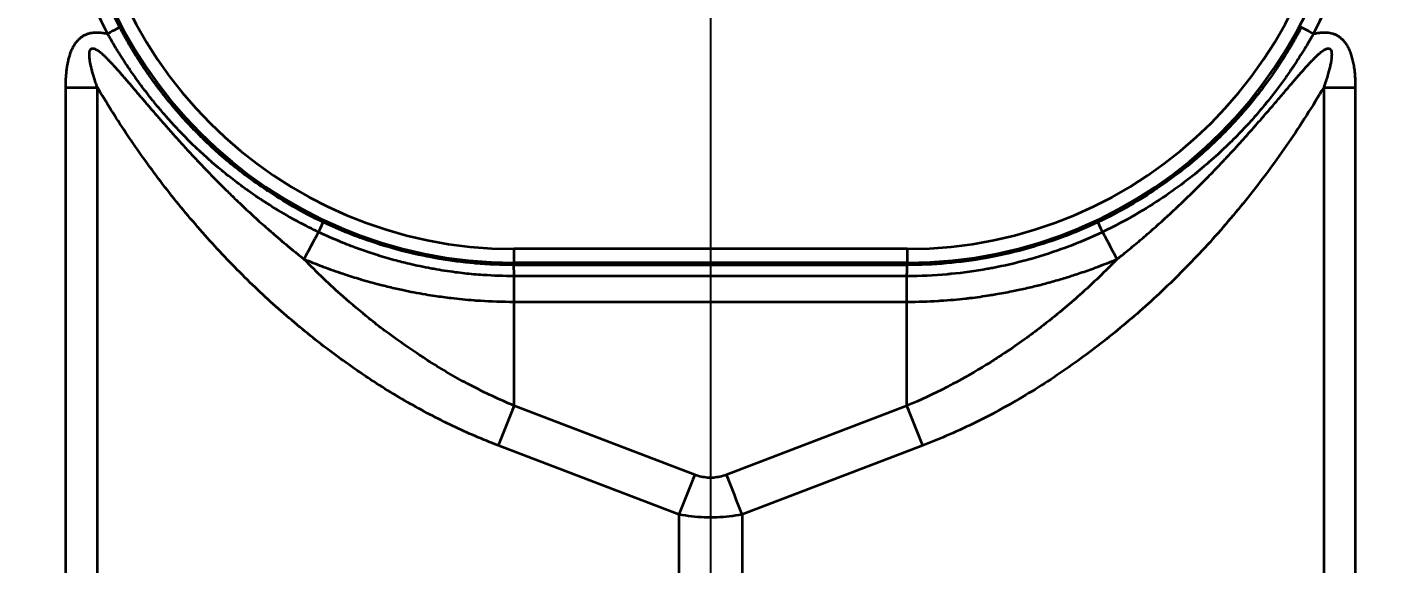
# Model space of a CAD drawing. Header units: millimetres. Extents: x 101 to 3000, y 150 to 4305.
# Drawn here: x 1069.42 to 1118.88, y 2533.28 to 2552.63 of the extents above; entities that cross this region are included whole.
import ezdxf

# ---------------------------------------------------------------- set-up
doc = ezdxf.new("R2010")
doc.units = ezdxf.units.MM
doc.header["$LTSCALE"] = 15
doc.layers.add('Bemaßung (ISO)', color=7, linetype='Continuous', lineweight=25)
doc.layers.add('Sichtbar schmal (ISO)', color=7, linetype='Continuous', lineweight=35)
doc.styles.add('Notiztext (DIN)', font='verdana.ttf')
doc.dimstyles.new('Standard (DIN)', dxfattribs={"dimscale": 15, "dimtxt": 2.5, "dimasz": 2.5, "dimexe": 2, "dimexo": 4, "dimgap": 0.5, "dimtad": 1, "dimdec": 1, "dimrnd": 1e-08, "dimtxsty": 'Notiztext (DIN)', "dimcen": 0.09, "dimclrd": 256, "dimclre": 256, "dimclrt": 256, "dimadec": 0, "dimazin": 2, "dimtfac": 1, "dimtmove": 0, "dimatfit": 3, "dimfxl": 0, "dimtolj": 1, "dimtzin": 0, "dimlwd": -1, "dimlwe": -1, "dimarcsym": 0})

# ---------------------------------------------------------------- blocks, each defined once
blk = doc.blocks.new('*D75')
at = {"layer": 'Bemaßung (ISO)', "transparency": 16777216}
for p, q in [((1094.075, 2762.446), (1094.075, 2012.446)), ((1033.925, 2215.146), (1033.925, 2012.446)), ((996.425, 2042.446), (958.925, 2042.446)), ((1033.925, 2042.446), (1094.075, 2042.446)), ((1131.575, 2042.446), (1169.075, 2042.446))]:
    blk.add_line(p, q, dxfattribs=at)
for points in [[(996.425, 2048.696), (996.425, 2036.196), (1033.925, 2042.446)], [(1131.575, 2048.696), (1131.575, 2036.196), (1094.075, 2042.446)]]:
    blk.add_solid(points, dxfattribs=at)
at = {"layer": 'Defpoints', "color": 0, "transparency": 16777216}
for p in [(1094.075, 2822.446), (1033.925, 2275.146), (1094.075, 2042.446)]:
    blk.add_point(p, dxfattribs=at)
at = {"layer": 'Bemaßung (ISO)', "transparency": 16777216, "insert": (1034.635, 2088.983), "char_height": 37.5, "attachment_point": 1, "style": 'Notiztext (DIN)'}
blk.add_mtext('\\A1;60', dxfattribs=at)

msp = doc.modelspace()

# ---------------------------------------------------------------- linework, layer by layer
at = {"layer": 'Sichtbar schmal (ISO)'}
for p, q in [((1070.802, 2379.822), (1070.802, 2550.467)), ((1071.943, 2379.822), (1071.943, 2550.468)), ((1116.207, 2550.468), (1116.207, 2379.822)), ((1117.348, 2550.467), (1117.348, 2379.822)), ((1101.175, 2544.638), (1086.975, 2544.638)), ((1086.975, 2544.638), (1086.975, 2544.138)), ((1101.175, 2544.638), (1101.175, 2544.138)), ((1086.975, 2544.058), (1086.975, 2544.138)), ((1101.175, 2544.138), (1086.975, 2544.138)), ((1101.175, 2544.058), (1101.175, 2544.138)), ((1101.175, 2544.058), (1086.975, 2544.058)), ((1086.985, 2542.733), (1086.985, 2543.658)), ((1101.165, 2543.658), (1086.985, 2543.658)), ((1101.165, 2542.733), (1101.165, 2543.658)), ((1086.985, 2538.981), (1086.985, 2542.733)), ((1086.985, 2542.733), (1101.165, 2542.733)), ((1101.165, 2538.981), (1101.165, 2542.733)), ((1093.505, 2536.488), (1086.985, 2538.981)), ((1101.165, 2538.981), (1094.646, 2536.488)), ((1092.934, 2535.052), (1086.414, 2537.545)), ((1101.736, 2537.545), (1095.216, 2535.052)), ((1092.934, 2535.052), (1092.934, 2395.247)), ((1095.216, 2535.052), (1095.216, 2395.247))]:
    msp.add_line(p, q, dxfattribs=at)
for centre, radius, start, end in [((1086.975, 2560.146), 16.009, 90, 270), ((1101.175, 2560.146), 16.009, 270, 90), ((1086.975, 2560.146), 15.509, 90, 270), ((1101.175, 2560.146), 15.509, 270, 90)]:
    msp.add_arc(centre, radius, start, end, dxfattribs=at)
for centre, major_axis, ratio, start_param, end_param in [((1086.976, 2560.147), (-16.584, 0), 0.999986, 5.797644, 6.769138), ((1101.175, 2560.147), (16.584, 0), 0.999986, 5.797218, 6.768708), ((1086.976, 2560.145), (-16.084, 0), 0.999985, 5.797671, 6.769165), ((1072.311, 2552.399), (0.442, 0.234), 0.004633, 0.017453, 1.568356), ((1115.839, 2552.399), (-0.442, 0.234), 0.004632, 4.714833, 6.265732), ((1070.802, 2550.52), (-10, 0), 0.005236, 1.570796, 1.685164), ((1117.348, 2550.52), (10, 0), 0.005236, 4.598026, 4.712393), ((1079.878, 2545.152), (0.214, 0.452), 0.008934, 4.929705, 6.265731), ((1108.273, 2545.152), (-0.214, 0.452), 0.008934, 0.017454, 1.35348), ((1080.929, 2547.159), (4.738, 8.806), 0.002481, 4.379441, 4.494906), ((1107.222, 2547.159), (-4.738, 8.806), 0.002481, 1.788279, 1.903743), ((1086.98, 2543.558), (-0.005, 0.5), 0.011386, 4.913691, 6.265597), ((1086.985, 2537.519), (1.785, 4.67), 0.108522, 1.294198, 1.606695), ((1101.165, 2537.519), (-1.785, 4.67), 0.108522, 4.67649, 4.988987), ((1093.505, 2535.026), (1.785, 4.67), 0.108522, 1.294198, 1.606695), ((1094.646, 2535.026), (-1.785, 4.67), 0.108522, 4.67649, 4.988987)]:
    msp.add_ellipse(centre, major_axis=major_axis, ratio=ratio, start_param=start_param, end_param=end_param, dxfattribs=at)
for points, knots in [([(1080.091, 2545.604), (1079.705, 2545.787), (1079.346, 2545.976), (1079.014, 2546.165), (1079.008, 2546.168), (1079.001, 2546.172), (1078.995, 2546.175), (1078.671, 2546.361), (1078.372, 2546.546), (1078.095, 2546.73), (1078.084, 2546.737), (1078.073, 2546.744), (1078.062, 2546.751), (1077.791, 2546.932), (1077.539, 2547.111), (1077.305, 2547.288), (1077.292, 2547.298), (1077.278, 2547.308), (1077.265, 2547.318), (1077.036, 2547.491), (1076.823, 2547.662), (1076.624, 2547.829), (1076.61, 2547.842), (1076.596, 2547.854), (1076.581, 2547.866), (1076.387, 2548.03), (1076.206, 2548.192), (1076.036, 2548.349), (1076.021, 2548.363), (1076.007, 2548.377), (1075.992, 2548.39), (1075.827, 2548.545), (1075.672, 2548.697), (1075.526, 2548.844), (1075.512, 2548.859), (1075.497, 2548.873), (1075.483, 2548.888), (1075.341, 2549.033), (1075.208, 2549.175), (1075.082, 2549.313), (1075.068, 2549.328), (1075.055, 2549.343), (1075.041, 2549.358), (1074.919, 2549.494), (1074.803, 2549.626), (1074.695, 2549.755), (1074.682, 2549.77), (1074.669, 2549.785), (1074.656, 2549.8), (1074.55, 2549.927), (1074.45, 2550.05), (1074.356, 2550.17), (1074.344, 2550.185), (1074.332, 2550.2), (1074.32, 2550.215), (1074.228, 2550.333), (1074.141, 2550.448), (1074.058, 2550.559), (1074.047, 2550.574), (1074.036, 2550.589), (1074.025, 2550.604), (1073.945, 2550.713), (1073.869, 2550.82), (1073.797, 2550.923), (1073.786, 2550.937), (1073.776, 2550.952), (1073.766, 2550.966), (1073.696, 2551.068), (1073.629, 2551.166), (1073.566, 2551.262), (1073.557, 2551.276), (1073.547, 2551.29), (1073.538, 2551.304), (1073.477, 2551.398), (1073.419, 2551.488), (1073.363, 2551.576), (1073.355, 2551.59), (1073.346, 2551.604), (1073.337, 2551.617), (1073.284, 2551.703), (1073.234, 2551.785), (1073.186, 2551.865), (1073.177, 2551.879), (1073.169, 2551.893), (1073.161, 2551.907), (1073.114, 2551.985), (1073.071, 2552.06), (1073.029, 2552.132), (1073.021, 2552.146), (1073.014, 2552.159), (1073.006, 2552.172), (1072.963, 2552.248), (1072.922, 2552.321), (1072.884, 2552.391), (1072.88, 2552.398), (1072.876, 2552.406), (1072.871, 2552.414), (1072.829, 2552.49), (1072.79, 2552.564), (1072.753, 2552.633)], [0, 0, 0, 0, 0.057724, 0.057724, 0.057724, 0.0588235, 0.0588235, 0.0588235, 0.1154509, 0.1154509, 0.1154509, 0.1176471, 0.1176471, 0.1176471, 0.173324, 0.173324, 0.173324, 0.1764706, 0.1764706, 0.1764706, 0.2313256, 0.2313256, 0.2313256, 0.2352941, 0.2352941, 0.2352941, 0.2894402, 0.2894402, 0.2894402, 0.2941176, 0.2941176, 0.2941176, 0.3476555, 0.3476555, 0.3476555, 0.3529412, 0.3529412, 0.3529412, 0.4059597, 0.4059597, 0.4059597, 0.4117647, 0.4117647, 0.4117647, 0.4643409, 0.4643409, 0.4643409, 0.4705882, 0.4705882, 0.4705882, 0.5227848, 0.5227848, 0.5227848, 0.5294118, 0.5294118, 0.5294118, 0.581281, 0.581281, 0.581281, 0.5882353, 0.5882353, 0.5882353, 0.639793, 0.639793, 0.639793, 0.6470588, 0.6470588, 0.6470588, 0.6982364, 0.6982364, 0.6982364, 0.7058824, 0.7058824, 0.7058824, 0.7566493, 0.7566493, 0.7566493, 0.7647059, 0.7647059, 0.7647059, 0.8147114, 0.8147114, 0.8147114, 0.8235294, 0.8235294, 0.8235294, 0.8730948, 0.8730948, 0.8730948, 0.8823529, 0.8823529, 0.8823529, 0.9353013, 0.9353013, 0.9353013, 0.9411765, 0.9411765, 0.9411765, 0.9999999, 0.9999999, 0.9999999, 0.9999999]), ([(1115.397, 2552.633), (1115.359, 2552.561), (1115.318, 2552.484), (1115.273, 2552.403), (1115.228, 2552.322), (1115.18, 2552.236), (1115.128, 2552.145), (1115.076, 2552.053), (1115.02, 2551.957), (1114.959, 2551.857), (1114.899, 2551.756), (1114.834, 2551.651), (1114.765, 2551.542), (1114.696, 2551.432), (1114.622, 2551.318), (1114.543, 2551.2), (1114.464, 2551.081), (1114.379, 2550.958), (1114.289, 2550.831), (1114.198, 2550.703), (1114.102, 2550.57), (1113.998, 2550.433), (1113.894, 2550.296), (1113.783, 2550.154), (1113.664, 2550.007), (1113.544, 2549.859), (1113.417, 2549.707), (1113.279, 2549.55), (1113.141, 2549.392), (1112.993, 2549.229), (1112.834, 2549.061), (1112.674, 2548.893), (1112.502, 2548.719), (1112.316, 2548.54), (1112.13, 2548.361), (1111.93, 2548.177), (1111.712, 2547.989), (1111.496, 2547.801), (1111.262, 2547.608), (1111.009, 2547.412), (1110.755, 2547.217), (1110.482, 2547.017), (1110.184, 2546.816), (1110.18, 2546.813), (1110.176, 2546.81), (1110.172, 2546.807), (1109.877, 2546.609), (1109.559, 2546.408), (1109.211, 2546.208), (1109.206, 2546.205), (1109.201, 2546.202), (1109.196, 2546.199), (1108.848, 2545.998), (1108.468, 2545.798), (1108.059, 2545.604)], [0, 0, 0, 0, 0.061635, 0.061635, 0.061635, 0.1239081, 0.1239081, 0.1239081, 0.1866064, 0.1866064, 0.1866064, 0.2491896, 0.2491896, 0.2491896, 0.3116634, 0.3116634, 0.3116634, 0.3740784, 0.3740784, 0.3740784, 0.4365085, 0.4365085, 0.4365085, 0.4990048, 0.4990048, 0.4990048, 0.5615784, 0.5615784, 0.5615784, 0.6242399, 0.6242399, 0.6242399, 0.6870024, 0.6870024, 0.6870024, 0.7498808, 0.7498808, 0.7498808, 0.8125, 0.8125, 0.8125, 0.875, 0.875, 0.875, 0.8758574, 0.8758574, 0.8758574, 0.9375, 0.9375, 0.9375, 0.9383759, 0.9383759, 0.9383759, 1, 1, 1, 1]), ([(1079.928, 2545.248), (1079.812, 2545.303), (1079.699, 2545.358), (1079.588, 2545.414), (1079.311, 2545.554), (1079.049, 2545.695), (1078.801, 2545.837), (1078.757, 2545.862), (1078.712, 2545.888), (1078.669, 2545.913), (1078.384, 2546.08), (1078.119, 2546.245), (1077.87, 2546.41), (1077.86, 2546.416), (1077.851, 2546.422), (1077.842, 2546.429), (1077.605, 2546.586), (1077.383, 2546.741), (1077.174, 2546.895), (1077.122, 2546.933), (1077.071, 2546.971), (1077.02, 2547.009), (1076.862, 2547.128), (1076.711, 2547.246), (1076.567, 2547.362), (1076.48, 2547.432), (1076.396, 2547.501), (1076.314, 2547.57), (1076.219, 2547.65), (1076.126, 2547.73), (1076.036, 2547.808), (1075.921, 2547.909), (1075.811, 2548.008), (1075.705, 2548.106), (1075.659, 2548.148), (1075.614, 2548.19), (1075.57, 2548.232), (1075.432, 2548.362), (1075.301, 2548.489), (1075.177, 2548.614), (1075.17, 2548.621), (1075.164, 2548.627), (1075.157, 2548.634), (1075.027, 2548.765), (1074.905, 2548.892), (1074.789, 2549.017), (1074.765, 2549.042), (1074.741, 2549.068), (1074.718, 2549.093), (1074.628, 2549.19), (1074.543, 2549.285), (1074.46, 2549.379), (1074.411, 2549.434), (1074.363, 2549.489), (1074.317, 2549.544), (1074.266, 2549.603), (1074.217, 2549.661), (1074.169, 2549.718), (1074.098, 2549.802), (1074.03, 2549.885), (1073.965, 2549.966), (1073.947, 2549.989), (1073.928, 2550.011), (1073.91, 2550.034), (1073.83, 2550.134), (1073.754, 2550.232), (1073.681, 2550.328), (1073.672, 2550.339), (1073.664, 2550.349), (1073.656, 2550.36), (1073.594, 2550.442), (1073.533, 2550.523), (1073.476, 2550.601), (1073.444, 2550.644), (1073.414, 2550.686), (1073.384, 2550.728), (1073.352, 2550.771), (1073.322, 2550.814), (1073.292, 2550.856), (1073.24, 2550.929), (1073.191, 2551), (1073.143, 2551.07), (1073.137, 2551.078), (1073.131, 2551.087), (1073.125, 2551.095), (1073.073, 2551.172), (1073.022, 2551.247), (1072.974, 2551.319), (1072.959, 2551.342), (1072.945, 2551.364), (1072.93, 2551.386), (1072.898, 2551.436), (1072.866, 2551.484), (1072.836, 2551.532), (1072.804, 2551.581), (1072.773, 2551.63), (1072.743, 2551.677), (1072.731, 2551.697), (1072.719, 2551.716), (1072.707, 2551.735), (1072.664, 2551.804), (1072.623, 2551.87), (1072.584, 2551.934), (1072.582, 2551.937), (1072.581, 2551.94), (1072.579, 2551.943), (1072.538, 2552.01), (1072.5, 2552.074), (1072.464, 2552.136), (1072.455, 2552.152), (1072.445, 2552.168), (1072.436, 2552.184), (1072.402, 2552.241), (1072.371, 2552.296), (1072.341, 2552.349), (1072.331, 2552.367), (1072.321, 2552.385), (1072.311, 2552.402)], [0, 0, 0, 0, 0.0168269, 0.0168269, 0.0168269, 0.0588235, 0.0588235, 0.0588235, 0.0663986, 0.0663986, 0.0663986, 0.1157824, 0.1157824, 0.1157824, 0.1176471, 0.1176471, 0.1176471, 0.1647828, 0.1647828, 0.1647828, 0.1764706, 0.1764706, 0.1764706, 0.2132267, 0.2132267, 0.2132267, 0.2352941, 0.2352941, 0.2352941, 0.2610764, 0.2610764, 0.2610764, 0.2941176, 0.2941176, 0.2941176, 0.3083841, 0.3083841, 0.3083841, 0.3529412, 0.3529412, 0.3529412, 0.355345, 0.355345, 0.355345, 0.4021163, 0.4021163, 0.4021163, 0.4117647, 0.4117647, 0.4117647, 0.4485833, 0.4485833, 0.4485833, 0.4705882, 0.4705882, 0.4705882, 0.4944007, 0.4944007, 0.4944007, 0.5294118, 0.5294118, 0.5294118, 0.5393107, 0.5393107, 0.5393107, 0.583266, 0.583266, 0.583266, 0.5882353, 0.5882353, 0.5882353, 0.6263345, 0.6263345, 0.6263345, 0.6470588, 0.6470588, 0.6470588, 0.6686635, 0.6686635, 0.6686635, 0.7058824, 0.7058824, 0.7058824, 0.7104373, 0.7104373, 0.7104373, 0.7518959, 0.7518959, 0.7518959, 0.7647059, 0.7647059, 0.7647059, 0.7934377, 0.7934377, 0.7934377, 0.8235294, 0.8235294, 0.8235294, 0.8357797, 0.8357797, 0.8357797, 0.8801739, 0.8801739, 0.8801739, 0.8823529, 0.8823529, 0.8823529, 0.9287944, 0.9287944, 0.9287944, 0.9411765, 0.9411765, 0.9411765, 0.985138, 0.985138, 0.985138, 0.9999999, 0.9999999, 0.9999999, 0.9999999]), ([(1115.839, 2552.402), (1115.799, 2552.331), (1115.756, 2552.255), (1115.709, 2552.174), (1115.661, 2552.093), (1115.61, 2552.007), (1115.555, 2551.916), (1115.499, 2551.824), (1115.44, 2551.728), (1115.375, 2551.627), (1115.311, 2551.526), (1115.243, 2551.42), (1115.17, 2551.31), (1115.096, 2551.199), (1115.018, 2551.084), (1114.934, 2550.964), (1114.851, 2550.844), (1114.762, 2550.72), (1114.666, 2550.59), (1114.571, 2550.461), (1114.47, 2550.326), (1114.361, 2550.187), (1114.252, 2550.048), (1114.136, 2549.903), (1114.011, 2549.754), (1113.886, 2549.604), (1113.753, 2549.449), (1113.61, 2549.288), (1113.466, 2549.128), (1113.312, 2548.962), (1113.146, 2548.79), (1112.98, 2548.619), (1112.802, 2548.442), (1112.609, 2548.259), (1112.416, 2548.077), (1112.209, 2547.889), (1111.984, 2547.696), (1111.76, 2547.504), (1111.519, 2547.307), (1111.258, 2547.106), (1110.996, 2546.906), (1110.714, 2546.701), (1110.407, 2546.495), (1110.403, 2546.492), (1110.399, 2546.489), (1110.395, 2546.486), (1110.092, 2546.282), (1109.765, 2546.076), (1109.407, 2545.87), (1109.402, 2545.867), (1109.397, 2545.864), (1109.391, 2545.861), (1109.033, 2545.655), (1108.643, 2545.448), (1108.223, 2545.248)], [0, 0, 0, 0, 0.0616354, 0.0616354, 0.0616354, 0.1239089, 0.1239089, 0.1239089, 0.1866073, 0.1866073, 0.1866073, 0.2491904, 0.2491904, 0.2491904, 0.3116642, 0.3116642, 0.3116642, 0.3740791, 0.3740791, 0.3740791, 0.4365093, 0.4365093, 0.4365093, 0.4990055, 0.4990055, 0.4990055, 0.5615791, 0.5615791, 0.5615791, 0.6242406, 0.6242406, 0.6242406, 0.6870031, 0.6870031, 0.6870031, 0.7498814, 0.7498814, 0.7498814, 0.8125, 0.8125, 0.8125, 0.875, 0.875, 0.875, 0.8758581, 0.8758581, 0.8758581, 0.9375, 0.9375, 0.9375, 0.9383766, 0.9383766, 0.9383766, 0.9999998, 0.9999998, 0.9999998, 0.9999998]), ([(1115.839, 2552.402), (1115.888, 2552.414), (1115.984, 2552.434), (1116.121, 2552.452), (1116.251, 2552.456), (1116.373, 2552.448), (1116.484, 2552.427), (1116.586, 2552.395), (1116.678, 2552.353), (1116.766, 2552.3), (1116.854, 2552.23), (1116.941, 2552.139), (1117.023, 2552.027), (1117.097, 2551.898), (1117.162, 2551.75), (1117.218, 2551.584), (1117.264, 2551.399), (1117.301, 2551.197), (1117.328, 2550.976), (1117.344, 2550.734), (1117.348, 2550.559), (1117.348, 2550.467)], [0, 0, 0, 0, 0.0526316, 0.1052632, 0.1578947, 0.2105263, 0.2631579, 0.3157895, 0.3684211, 0.4210526, 0.4736842, 0.5263158, 0.5789474, 0.6315789, 0.6842105, 0.7368421, 0.7894737, 0.8421053, 0.8947368, 0.9473684, 0.9999998, 0.9999998, 0.9999998, 0.9999998]), ([(1071.943, 2550.468), (1071.921, 2550.531), (1071.9, 2550.592), (1071.881, 2550.65), (1071.862, 2550.708), (1071.844, 2550.764), (1071.827, 2550.818), (1071.81, 2550.872), (1071.795, 2550.923), (1071.781, 2550.973), (1071.767, 2551.022), (1071.754, 2551.07), (1071.742, 2551.115), (1071.73, 2551.161), (1071.72, 2551.204), (1071.711, 2551.245), (1071.71, 2551.249), (1071.709, 2551.252), (1071.708, 2551.255), (1071.7, 2551.293), (1071.693, 2551.329), (1071.686, 2551.363), (1071.686, 2551.367), (1071.685, 2551.37), (1071.684, 2551.374), (1071.678, 2551.407), (1071.673, 2551.439), (1071.669, 2551.469), (1071.668, 2551.473), (1071.668, 2551.477), (1071.667, 2551.481), (1071.663, 2551.51), (1071.66, 2551.538), (1071.658, 2551.564), (1071.657, 2551.568), (1071.657, 2551.572), (1071.657, 2551.575), (1071.655, 2551.601), (1071.654, 2551.624), (1071.654, 2551.646), (1071.654, 2551.65), (1071.654, 2551.654), (1071.654, 2551.657), (1071.654, 2551.679), (1071.655, 2551.698), (1071.657, 2551.716), (1071.657, 2551.719), (1071.657, 2551.723), (1071.658, 2551.726), (1071.66, 2551.743), (1071.662, 2551.758), (1071.666, 2551.772), (1071.67, 2551.789), (1071.675, 2551.803), (1071.681, 2551.816), (1071.688, 2551.828), (1071.695, 2551.839), (1071.703, 2551.848), (1071.711, 2551.856), (1071.72, 2551.863), (1071.731, 2551.868), (1071.741, 2551.873), (1071.753, 2551.876), (1071.767, 2551.877), (1071.77, 2551.877), (1071.774, 2551.877), (1071.777, 2551.877), (1071.788, 2551.877), (1071.8, 2551.875), (1071.814, 2551.872), (1071.818, 2551.871), (1071.823, 2551.87), (1071.828, 2551.868), (1071.842, 2551.864), (1071.857, 2551.858), (1071.873, 2551.85), (1071.879, 2551.848), (1071.885, 2551.845), (1071.891, 2551.841), (1071.908, 2551.832), (1071.926, 2551.822), (1071.945, 2551.81), (1071.952, 2551.805), (1071.96, 2551.8), (1071.968, 2551.794), (1071.987, 2551.781), (1072.007, 2551.766), (1072.028, 2551.749), (1072.037, 2551.742), (1072.046, 2551.735), (1072.056, 2551.727), (1072.077, 2551.71), (1072.099, 2551.691), (1072.122, 2551.671), (1072.132, 2551.661), (1072.143, 2551.652), (1072.154, 2551.642), (1072.177, 2551.621), (1072.2, 2551.598), (1072.225, 2551.575), (1072.237, 2551.563), (1072.249, 2551.551), (1072.261, 2551.539), (1072.285, 2551.515), (1072.31, 2551.49), (1072.336, 2551.464), (1072.349, 2551.45), (1072.363, 2551.436), (1072.377, 2551.421), (1072.402, 2551.395), (1072.428, 2551.367), (1072.455, 2551.339), (1072.47, 2551.322), (1072.486, 2551.305), (1072.502, 2551.288), (1072.528, 2551.259), (1072.556, 2551.229), (1072.584, 2551.198), (1072.602, 2551.179), (1072.619, 2551.159), (1072.637, 2551.139), (1072.665, 2551.108), (1072.695, 2551.075), (1072.725, 2551.041), (1072.744, 2551.018), (1072.764, 2550.996), (1072.784, 2550.973), (1072.815, 2550.938), (1072.846, 2550.902), (1072.878, 2550.866), (1072.9, 2550.84), (1072.923, 2550.814), (1072.946, 2550.787), (1072.978, 2550.75), (1073.011, 2550.711), (1073.045, 2550.671), (1073.07, 2550.642), (1073.096, 2550.612), (1073.123, 2550.581), (1073.157, 2550.541), (1073.193, 2550.499), (1073.229, 2550.457), (1073.258, 2550.423), (1073.287, 2550.388), (1073.317, 2550.353), (1073.354, 2550.31), (1073.392, 2550.265), (1073.431, 2550.22), (1073.464, 2550.181), (1073.497, 2550.142), (1073.531, 2550.101), (1073.571, 2550.055), (1073.611, 2550.008), (1073.653, 2549.959), (1073.691, 2549.915), (1073.729, 2549.87), (1073.768, 2549.824), (1073.811, 2549.774), (1073.854, 2549.724), (1073.899, 2549.671), (1073.942, 2549.622), (1073.986, 2549.57), (1074.031, 2549.518), (1074.077, 2549.465), (1074.124, 2549.411), (1074.172, 2549.356), (1074.221, 2549.299), (1074.272, 2549.241), (1074.324, 2549.182), (1074.373, 2549.126), (1074.423, 2549.068), (1074.475, 2549.01), (1074.531, 2548.946), (1074.589, 2548.881), (1074.648, 2548.814), (1074.7, 2548.755), (1074.754, 2548.695), (1074.809, 2548.634), (1074.873, 2548.563), (1074.938, 2548.491), (1075.006, 2548.416), (1075.062, 2548.355), (1075.119, 2548.292), (1075.177, 2548.228), (1075.25, 2548.15), (1075.324, 2548.069), (1075.401, 2547.987), (1075.461, 2547.922), (1075.522, 2547.857), (1075.585, 2547.791), (1075.668, 2547.703), (1075.753, 2547.613), (1075.842, 2547.521), (1075.906, 2547.454), (1075.972, 2547.386), (1076.04, 2547.316), (1076.136, 2547.218), (1076.234, 2547.118), (1076.337, 2547.015), (1076.407, 2546.945), (1076.478, 2546.873), (1076.552, 2546.801), (1076.663, 2546.691), (1076.777, 2546.579), (1076.896, 2546.464), (1076.973, 2546.391), (1077.051, 2546.316), (1077.131, 2546.24), (1077.26, 2546.118), (1077.394, 2545.993), (1077.533, 2545.865), (1077.616, 2545.789), (1077.702, 2545.711), (1077.789, 2545.632), (1077.939, 2545.497), (1078.096, 2545.359), (1078.259, 2545.217), (1078.35, 2545.138), (1078.444, 2545.058), (1078.54, 2544.976), (1078.716, 2544.827), (1078.9, 2544.674), (1079.092, 2544.517), (1079.193, 2544.436), (1079.296, 2544.353), (1079.401, 2544.27)], [0, 0, 0, 0, 0.0238095, 0.0238095, 0.0238095, 0.047619, 0.047619, 0.047619, 0.0714286, 0.0714286, 0.0714286, 0.0952381, 0.0952381, 0.0952381, 0.1190476, 0.1190476, 0.1190476, 0.1209595, 0.1209595, 0.1209595, 0.1428571, 0.1428571, 0.1428571, 0.1451513, 0.1451513, 0.1451513, 0.1666667, 0.1666667, 0.1666667, 0.1693415, 0.1693415, 0.1693415, 0.1904762, 0.1904762, 0.1904762, 0.1935313, 0.1935313, 0.1935313, 0.2142857, 0.2142857, 0.2142857, 0.2177241, 0.2177241, 0.2177241, 0.2380952, 0.2380952, 0.2380952, 0.2419196, 0.2419196, 0.2419196, 0.2619048, 0.2619048, 0.2619048, 0.2857143, 0.2857143, 0.2857143, 0.3095238, 0.3095238, 0.3095238, 0.3333333, 0.3333333, 0.3333333, 0.3571429, 0.3571429, 0.3571429, 0.3628713, 0.3628713, 0.3628713, 0.3809524, 0.3809524, 0.3809524, 0.3870726, 0.3870726, 0.3870726, 0.4047619, 0.4047619, 0.4047619, 0.4112512, 0.4112512, 0.4112512, 0.4285714, 0.4285714, 0.4285714, 0.4354443, 0.4354443, 0.4354443, 0.452381, 0.452381, 0.452381, 0.4596362, 0.4596362, 0.4596362, 0.4761905, 0.4761905, 0.4761905, 0.48383, 0.48383, 0.48383, 0.5, 0.5, 0.5, 0.508029, 0.508029, 0.508029, 0.5238095, 0.5238095, 0.5238095, 0.5322204, 0.5322204, 0.5322204, 0.547619, 0.547619, 0.547619, 0.556409, 0.556409, 0.556409, 0.5714286, 0.5714286, 0.5714286, 0.5805997, 0.5805997, 0.5805997, 0.5952381, 0.5952381, 0.5952381, 0.6047904, 0.6047904, 0.6047904, 0.6190476, 0.6190476, 0.6190476, 0.6289816, 0.6289816, 0.6289816, 0.6428571, 0.6428571, 0.6428571, 0.6531744, 0.6531744, 0.6531744, 0.6666667, 0.6666667, 0.6666667, 0.6773662, 0.6773662, 0.6773662, 0.6904762, 0.6904762, 0.6904762, 0.7015566, 0.7015566, 0.7015566, 0.7142857, 0.7142857, 0.7142857, 0.7257468, 0.7257468, 0.7257468, 0.7380952, 0.7380952, 0.7380952, 0.7499355, 0.7499355, 0.7499355, 0.7619048, 0.7619048, 0.7619048, 0.7741279, 0.7741279, 0.7741279, 0.7857143, 0.7857143, 0.7857143, 0.7983249, 0.7983249, 0.7983249, 0.8095238, 0.8095238, 0.8095238, 0.8225174, 0.8225174, 0.8225174, 0.8333333, 0.8333333, 0.8333333, 0.8467047, 0.8467047, 0.8467047, 0.8571429, 0.8571429, 0.8571429, 0.8708937, 0.8708937, 0.8708937, 0.8809524, 0.8809524, 0.8809524, 0.8950856, 0.8950856, 0.8950856, 0.9047619, 0.9047619, 0.9047619, 0.9192766, 0.9192766, 0.9192766, 0.9285714, 0.9285714, 0.9285714, 0.9434687, 0.9434687, 0.9434687, 0.952381, 0.952381, 0.952381, 0.9676677, 0.9676677, 0.9676677, 0.9761905, 0.9761905, 0.9761905, 0.9918311, 0.9918311, 0.9918311, 0.9999999, 0.9999999, 0.9999999, 0.9999999]), ([(1108.75, 2544.27), (1108.903, 2544.392), (1109.053, 2544.513), (1109.2, 2544.634), (1109.275, 2544.695), (1109.348, 2544.756), (1109.421, 2544.817), (1109.567, 2544.939), (1109.71, 2545.06), (1109.849, 2545.181), (1109.918, 2545.24), (1109.986, 2545.299), (1110.053, 2545.358), (1110.192, 2545.48), (1110.329, 2545.603), (1110.464, 2545.725), (1110.527, 2545.783), (1110.59, 2545.841), (1110.653, 2545.899), (1110.788, 2546.023), (1110.921, 2546.147), (1111.053, 2546.272), (1111.112, 2546.329), (1111.172, 2546.385), (1111.231, 2546.442), (1111.362, 2546.569), (1111.492, 2546.695), (1111.618, 2546.821), (1111.673, 2546.875), (1111.728, 2546.929), (1111.782, 2546.983), (1111.907, 2547.109), (1112.028, 2547.232), (1112.145, 2547.352), (1112.194, 2547.402), (1112.241, 2547.452), (1112.288, 2547.5), (1112.402, 2547.618), (1112.51, 2547.732), (1112.613, 2547.842), (1112.655, 2547.886), (1112.695, 2547.929), (1112.735, 2547.972), (1112.835, 2548.079), (1112.929, 2548.181), (1113.019, 2548.279), (1113.055, 2548.318), (1113.089, 2548.355), (1113.123, 2548.393), (1113.211, 2548.489), (1113.294, 2548.582), (1113.374, 2548.671), (1113.404, 2548.705), (1113.434, 2548.738), (1113.463, 2548.77), (1113.541, 2548.858), (1113.617, 2548.943), (1113.689, 2549.025), (1113.715, 2549.054), (1113.74, 2549.084), (1113.766, 2549.112), (1113.837, 2549.193), (1113.905, 2549.271), (1113.97, 2549.347), (1113.993, 2549.373), (1114.015, 2549.398), (1114.037, 2549.423), (1114.101, 2549.498), (1114.163, 2549.57), (1114.223, 2549.639), (1114.243, 2549.662), (1114.262, 2549.684), (1114.281, 2549.707), (1114.34, 2549.775), (1114.397, 2549.841), (1114.451, 2549.905), (1114.468, 2549.925), (1114.485, 2549.945), (1114.502, 2549.965), (1114.556, 2550.028), (1114.608, 2550.089), (1114.658, 2550.148), (1114.673, 2550.165), (1114.688, 2550.183), (1114.703, 2550.2), (1114.753, 2550.259), (1114.8, 2550.315), (1114.846, 2550.369), (1114.86, 2550.384), (1114.873, 2550.4), (1114.886, 2550.415), (1114.931, 2550.469), (1114.975, 2550.52), (1115.018, 2550.57), (1115.03, 2550.584), (1115.041, 2550.597), (1115.053, 2550.611), (1115.095, 2550.66), (1115.136, 2550.707), (1115.175, 2550.753), (1115.185, 2550.765), (1115.195, 2550.777), (1115.206, 2550.788), (1115.245, 2550.833), (1115.282, 2550.877), (1115.319, 2550.919), (1115.328, 2550.929), (1115.337, 2550.94), (1115.346, 2550.95), (1115.382, 2550.991), (1115.417, 2551.031), (1115.451, 2551.07), (1115.46, 2551.079), (1115.468, 2551.088), (1115.476, 2551.097), (1115.51, 2551.135), (1115.542, 2551.172), (1115.574, 2551.207), (1115.582, 2551.215), (1115.589, 2551.223), (1115.596, 2551.231), (1115.628, 2551.266), (1115.659, 2551.3), (1115.689, 2551.332), (1115.696, 2551.339), (1115.702, 2551.346), (1115.709, 2551.353), (1115.739, 2551.385), (1115.768, 2551.416), (1115.797, 2551.446), (1115.802, 2551.451), (1115.808, 2551.457), (1115.814, 2551.463), (1115.842, 2551.492), (1115.87, 2551.52), (1115.896, 2551.546), (1115.902, 2551.551), (1115.907, 2551.556), (1115.912, 2551.561), (1115.938, 2551.587), (1115.964, 2551.612), (1115.989, 2551.635), (1115.993, 2551.639), (1115.998, 2551.643), (1116.002, 2551.647), (1116.027, 2551.67), (1116.051, 2551.691), (1116.074, 2551.71), (1116.078, 2551.713), (1116.082, 2551.716), (1116.085, 2551.72), (1116.108, 2551.739), (1116.13, 2551.756), (1116.151, 2551.772), (1116.155, 2551.774), (1116.158, 2551.777), (1116.161, 2551.779), (1116.182, 2551.794), (1116.202, 2551.808), (1116.221, 2551.819), (1116.243, 2551.833), (1116.263, 2551.844), (1116.282, 2551.853), (1116.301, 2551.861), (1116.319, 2551.868), (1116.335, 2551.872), (1116.351, 2551.876), (1116.365, 2551.877), (1116.378, 2551.877), (1116.391, 2551.877), (1116.403, 2551.874), (1116.414, 2551.87), (1116.425, 2551.866), (1116.435, 2551.86), (1116.444, 2551.851), (1116.452, 2551.843), (1116.461, 2551.832), (1116.468, 2551.818), (1116.475, 2551.804), (1116.481, 2551.787), (1116.486, 2551.767), (1116.49, 2551.747), (1116.493, 2551.723), (1116.495, 2551.697), (1116.497, 2551.67), (1116.497, 2551.64), (1116.495, 2551.607), (1116.494, 2551.575), (1116.491, 2551.539), (1116.486, 2551.5), (1116.481, 2551.461), (1116.474, 2551.419), (1116.466, 2551.374), (1116.458, 2551.329), (1116.448, 2551.281), (1116.436, 2551.23), (1116.424, 2551.179), (1116.411, 2551.125), (1116.396, 2551.068), (1116.381, 2551.012), (1116.364, 2550.951), (1116.345, 2550.888), (1116.326, 2550.825), (1116.305, 2550.758), (1116.282, 2550.688), (1116.259, 2550.618), (1116.234, 2550.544), (1116.207, 2550.468)], [0, 0, 0, 0, 0.015451, 0.015451, 0.015451, 0.023256, 0.023256, 0.023256, 0.038882, 0.038882, 0.038882, 0.046512, 0.046512, 0.046512, 0.062321, 0.062321, 0.062321, 0.069767, 0.069767, 0.069767, 0.085758, 0.085758, 0.085758, 0.093023, 0.093023, 0.093023, 0.109222, 0.109222, 0.109222, 0.116279, 0.116279, 0.116279, 0.132682, 0.132682, 0.132682, 0.139535, 0.139535, 0.139535, 0.156107, 0.156107, 0.156107, 0.162791, 0.162791, 0.162791, 0.179529, 0.179529, 0.179529, 0.186047, 0.186047, 0.186047, 0.202967, 0.202967, 0.202967, 0.209302, 0.209302, 0.209302, 0.226414, 0.226414, 0.226414, 0.232558, 0.232558, 0.232558, 0.249859, 0.249859, 0.249859, 0.255814, 0.255814, 0.255814, 0.2733, 0.2733, 0.2733, 0.27907, 0.27907, 0.27907, 0.296742, 0.296742, 0.296742, 0.302326, 0.302326, 0.302326, 0.320184, 0.320184, 0.320184, 0.325581, 0.325581, 0.325581, 0.343627, 0.343627, 0.343627, 0.348837, 0.348837, 0.348837, 0.367069, 0.367069, 0.367069, 0.372093, 0.372093, 0.372093, 0.39051, 0.39051, 0.39051, 0.395349, 0.395349, 0.395349, 0.413951, 0.413951, 0.413951, 0.418605, 0.418605, 0.418605, 0.437393, 0.437393, 0.437393, 0.44186, 0.44186, 0.44186, 0.460835, 0.460835, 0.460835, 0.465116, 0.465116, 0.465116, 0.484278, 0.484278, 0.484278, 0.488372, 0.488372, 0.488372, 0.507723, 0.507723, 0.507723, 0.511628, 0.511628, 0.511628, 0.531164, 0.531164, 0.531164, 0.534884, 0.534884, 0.534884, 0.554605, 0.554605, 0.554605, 0.55814, 0.55814, 0.55814, 0.578047, 0.578047, 0.578047, 0.581395, 0.581395, 0.581395, 0.60149, 0.60149, 0.60149, 0.604651, 0.604651, 0.604651, 0.624931, 0.624931, 0.624931, 0.648372, 0.648372, 0.648372, 0.671807, 0.671807, 0.671807, 0.695244, 0.695244, 0.695244, 0.71868, 0.71868, 0.71868, 0.742119, 0.742119, 0.742119, 0.765572, 0.765572, 0.765572, 0.789025, 0.789025, 0.789025, 0.812467, 0.812467, 0.812467, 0.835906, 0.835906, 0.835906, 0.859348, 0.859348, 0.859348, 0.882791, 0.882791, 0.882791, 0.906232, 0.906232, 0.906232, 0.929674, 0.929674, 0.929674, 0.953116, 0.953116, 0.953116, 0.976558, 0.976558, 0.976558, 1, 1, 1, 1]), ([(1086.414, 2537.545), (1085.86, 2537.757), (1084.759, 2538.231), (1083.134, 2539.084), (1081.511, 2540.094), (1079.917, 2541.251), (1078.376, 2542.54), (1076.893, 2543.957), (1075.467, 2545.508), (1074.128, 2547.169), (1072.931, 2548.861), (1072.257, 2549.938), (1071.943, 2550.468)], [0, 0, 0, 0, 0.1, 0.2, 0.3, 0.4, 0.5, 0.6, 0.7, 0.8, 0.9, 1, 1, 1, 1]), ([(1116.207, 2550.468), (1115.802, 2549.783), (1114.956, 2548.458), (1113.578, 2546.588), (1112.118, 2544.866), (1110.574, 2543.276), (1108.967, 2541.841), (1107.361, 2540.594), (1105.58, 2539.407), (1103.661, 2538.351), (1102.383, 2537.792), (1101.736, 2537.545)], [0.0000001, 0.0000001, 0.0000001, 0.0000001, 0.1111111, 0.2222222, 0.3333333, 0.4444444, 0.5555556, 0.6666667, 0.7777778, 0.8888889, 1, 1, 1, 1]), ([(1086.975, 2544.058), (1086.512, 2544.058), (1086.049, 2544.078), (1085.586, 2544.118), (1085.576, 2544.118), (1085.567, 2544.119), (1085.557, 2544.12), (1085.131, 2544.158), (1084.706, 2544.213), (1084.284, 2544.284), (1084.237, 2544.292), (1084.191, 2544.3), (1084.145, 2544.308), (1083.735, 2544.382), (1083.328, 2544.471), (1082.926, 2544.575), (1082.869, 2544.59), (1082.813, 2544.605), (1082.756, 2544.62), (1082.336, 2544.734), (1081.921, 2544.865), (1081.513, 2545.013), (1081.476, 2545.026), (1081.438, 2545.04), (1081.401, 2545.054), (1080.957, 2545.218), (1080.519, 2545.402), (1080.091, 2545.604)], [0, 0, 0, 0, 0.195877, 0.195877, 0.195877, 0.2, 0.2, 0.2, 0.380228, 0.380228, 0.380228, 0.4, 0.4, 0.4, 0.57528, 0.57528, 0.57528, 0.6, 0.6, 0.6, 0.783299, 0.783299, 0.783299, 0.8, 0.8, 0.8, 1, 1, 1, 1]), ([(1108.059, 2545.604), (1107.631, 2545.402), (1107.194, 2545.218), (1106.749, 2545.054), (1106.305, 2544.89), (1105.852, 2544.745), (1105.395, 2544.621), (1104.937, 2544.496), (1104.473, 2544.392), (1104.006, 2544.308), (1103.538, 2544.225), (1103.066, 2544.162), (1102.593, 2544.12), (1102.121, 2544.078), (1101.648, 2544.058), (1101.175, 2544.058)], [0, 0, 0, 0, 0.2, 0.2, 0.2, 0.4, 0.4, 0.4, 0.6, 0.6, 0.6, 0.8, 0.8, 0.8, 1, 1, 1, 1]), ([(1086.985, 2543.658), (1086.614, 2543.657), (1086.243, 2543.67), (1085.872, 2543.695), (1085.758, 2543.702), (1085.644, 2543.711), (1085.53, 2543.721), (1085.311, 2543.741), (1085.092, 2543.765), (1084.874, 2543.793), (1084.609, 2543.827), (1084.344, 2543.868), (1084.082, 2543.915), (1084.049, 2543.921), (1084.016, 2543.926), (1083.983, 2543.933), (1083.718, 2543.982), (1083.455, 2544.037), (1083.193, 2544.099), (1083.014, 2544.142), (1082.835, 2544.187), (1082.657, 2544.236), (1082.599, 2544.251), (1082.541, 2544.268), (1082.483, 2544.284), (1082.262, 2544.347), (1082.042, 2544.415), (1081.824, 2544.487), (1081.638, 2544.548), (1081.453, 2544.613), (1081.269, 2544.681), (1081.242, 2544.691), (1081.215, 2544.701), (1081.188, 2544.712), (1080.979, 2544.79), (1080.771, 2544.874), (1080.565, 2544.961), (1080.35, 2545.052), (1080.138, 2545.148), (1079.928, 2545.248)], [0, 0, 0, 0, 0.1529102, 0.1529102, 0.1529102, 0.2, 0.2, 0.2, 0.2903926, 0.2903926, 0.2903926, 0.4, 0.4, 0.4, 0.4136848, 0.4136848, 0.4136848, 0.5242609, 0.5242609, 0.5242609, 0.6, 0.6, 0.6, 0.62481, 0.62481, 0.62481, 0.7193861, 0.7193861, 0.7193861, 0.8, 0.8, 0.8, 0.8118451, 0.8118451, 0.8118451, 0.9040057, 0.9040057, 0.9040057, 1, 1, 1, 1]), ([(1108.223, 2545.248), (1107.794, 2545.044), (1107.356, 2544.858), (1106.911, 2544.692), (1106.901, 2544.689), (1106.891, 2544.685), (1106.882, 2544.681), (1106.472, 2544.53), (1106.056, 2544.394), (1105.635, 2544.275), (1105.588, 2544.262), (1105.541, 2544.249), (1105.493, 2544.236), (1105.084, 2544.124), (1104.671, 2544.028), (1104.254, 2543.949), (1104.192, 2543.937), (1104.131, 2543.926), (1104.069, 2543.915), (1103.633, 2543.837), (1103.193, 2543.776), (1102.753, 2543.734), (1102.709, 2543.729), (1102.665, 2543.725), (1102.62, 2543.721), (1102.136, 2543.679), (1101.65, 2543.657), (1101.165, 2543.658)], [0, 0, 0, 0, 0.195738, 0.195738, 0.195738, 0.2, 0.2, 0.2, 0.379772, 0.379772, 0.379772, 0.4, 0.4, 0.4, 0.57426, 0.57426, 0.57426, 0.6, 0.6, 0.6, 0.781771, 0.781771, 0.781771, 0.8, 0.8, 0.8, 1, 1, 1, 1]), ([(1086.985, 2538.981), (1086.456, 2539.201), (1085.929, 2539.449), (1085.407, 2539.723), (1085.342, 2539.757), (1085.277, 2539.791), (1085.212, 2539.826), (1084.756, 2540.071), (1084.304, 2540.336), (1083.853, 2540.623), (1083.725, 2540.704), (1083.597, 2540.787), (1083.469, 2540.872), (1083.083, 2541.129), (1082.699, 2541.401), (1082.318, 2541.688), (1082.129, 2541.83), (1081.941, 2541.976), (1081.755, 2542.126), (1081.441, 2542.377), (1081.131, 2542.638), (1080.825, 2542.909), (1080.583, 2543.123), (1080.343, 2543.344), (1080.106, 2543.57), (1079.867, 2543.798), (1079.632, 2544.031), (1079.401, 2544.27)], [0, 0, 0, 0, 0.2, 0.2, 0.2, 0.224958, 0.224958, 0.224958, 0.4, 0.4, 0.4, 0.449747, 0.449747, 0.449747, 0.6, 0.6, 0.6, 0.674632, 0.674632, 0.674632, 0.8, 0.8, 0.8, 0.899717, 0.899717, 0.899717, 1, 1, 1, 1]), ([(1079.401, 2544.27), (1079.616, 2544.181), (1079.832, 2544.096), (1080.05, 2544.014), (1080.065, 2544.008), (1080.08, 2544.003), (1080.095, 2543.997), (1080.328, 2543.91), (1080.562, 2543.828), (1080.797, 2543.749), (1080.987, 2543.686), (1081.177, 2543.626), (1081.368, 2543.568), (1081.413, 2543.555), (1081.457, 2543.541), (1081.502, 2543.528), (1081.738, 2543.459), (1081.974, 2543.394), (1082.217, 2543.333), (1082.385, 2543.29), (1082.556, 2543.249), (1082.732, 2543.209), (1082.81, 2543.192), (1082.89, 2543.174), (1082.97, 2543.157), (1083.231, 2543.102), (1083.503, 2543.049), (1083.792, 2543.001), (1083.901, 2542.982), (1084.013, 2542.964), (1084.128, 2542.947), (1084.316, 2542.919), (1084.511, 2542.893), (1084.714, 2542.868), (1084.977, 2542.837), (1085.253, 2542.81), (1085.546, 2542.787), (1085.619, 2542.782), (1085.693, 2542.777), (1085.768, 2542.772), (1086.146, 2542.748), (1086.553, 2542.733), (1086.985, 2542.733)], [0, 0, 0, 0, 0.103953, 0.103953, 0.103953, 0.111111, 0.111111, 0.111111, 0.222222, 0.222222, 0.222222, 0.312246, 0.312246, 0.312246, 0.333333, 0.333333, 0.333333, 0.444444, 0.444444, 0.444444, 0.521241, 0.521241, 0.521241, 0.555556, 0.555556, 0.555556, 0.666667, 0.666667, 0.666667, 0.708684, 0.708684, 0.708684, 0.777778, 0.777778, 0.777778, 0.866798, 0.866798, 0.866798, 0.888889, 0.888889, 0.888889, 1, 1, 1, 1]), ([(1101.165, 2542.733), (1101.56, 2542.733), (1101.934, 2542.746), (1102.284, 2542.766), (1102.317, 2542.768), (1102.349, 2542.77), (1102.382, 2542.772), (1102.698, 2542.792), (1102.995, 2542.819), (1103.275, 2542.85), (1103.329, 2542.856), (1103.382, 2542.862), (1103.435, 2542.868), (1103.688, 2542.898), (1103.928, 2542.932), (1104.157, 2542.968), (1104.225, 2542.979), (1104.291, 2542.99), (1104.357, 2543.001), (1104.565, 2543.035), (1104.764, 2543.072), (1104.956, 2543.111), (1105.031, 2543.126), (1105.106, 2543.141), (1105.179, 2543.157), (1105.357, 2543.195), (1105.53, 2543.234), (1105.698, 2543.275), (1105.777, 2543.294), (1105.855, 2543.313), (1105.932, 2543.332), (1106.093, 2543.373), (1106.251, 2543.415), (1106.408, 2543.459), (1106.488, 2543.482), (1106.568, 2543.505), (1106.647, 2543.528), (1106.806, 2543.575), (1106.965, 2543.624), (1107.124, 2543.674), (1107.201, 2543.699), (1107.277, 2543.724), (1107.353, 2543.749), (1107.534, 2543.809), (1107.714, 2543.872), (1107.893, 2543.937), (1107.947, 2543.957), (1108.001, 2543.977), (1108.055, 2543.997), (1108.288, 2544.084), (1108.52, 2544.175), (1108.75, 2544.27)], [0, 0, 0, 0, 0.1015483, 0.1015483, 0.1015483, 0.1111111, 0.1111111, 0.1111111, 0.2042734, 0.2042734, 0.2042734, 0.2222222, 0.2222222, 0.2222222, 0.3080797, 0.3080797, 0.3080797, 0.3333333, 0.3333333, 0.3333333, 0.4131886, 0.4131886, 0.4131886, 0.4444444, 0.4444444, 0.4444444, 0.5202889, 0.5202889, 0.5202889, 0.5555556, 0.5555556, 0.5555556, 0.6291385, 0.6291385, 0.6291385, 0.6666667, 0.6666667, 0.6666667, 0.7416844, 0.7416844, 0.7416844, 0.7777778, 0.7777778, 0.7777778, 0.8631644, 0.8631644, 0.8631644, 0.8888889, 0.8888889, 0.8888889, 0.9999994, 0.9999994, 0.9999994, 0.9999994]), ([(1108.75, 2544.27), (1108.536, 2544.05), (1108.319, 2543.834), (1108.1, 2543.624), (1107.87, 2543.402), (1107.636, 2543.186), (1107.402, 2542.977), (1107.197, 2542.794), (1106.991, 2542.616), (1106.782, 2542.442), (1106.525, 2542.227), (1106.264, 2542.018), (1105.995, 2541.812), (1105.806, 2541.667), (1105.614, 2541.524), (1105.418, 2541.383), (1105.107, 2541.158), (1104.787, 2540.939), (1104.46, 2540.727), (1104.316, 2540.634), (1104.17, 2540.542), (1104.023, 2540.451), (1103.628, 2540.209), (1103.227, 2539.979), (1102.825, 2539.766), (1102.751, 2539.727), (1102.678, 2539.688), (1102.604, 2539.65), (1102.129, 2539.406), (1101.653, 2539.184), (1101.175, 2538.985), (1101.172, 2538.983), (1101.169, 2538.982), (1101.165, 2538.981)], [0.0000004, 0.0000004, 0.0000004, 0.0000004, 0.0974136, 0.0974136, 0.0974136, 0.2, 0.2, 0.2, 0.289663, 0.289663, 0.289663, 0.4, 0.4, 0.4, 0.4772318, 0.4772318, 0.4772318, 0.6, 0.6, 0.6, 0.6542892, 0.6542892, 0.6542892, 0.8, 0.8, 0.8, 0.8266425, 0.8266425, 0.8266425, 0.9988456, 0.9988456, 0.9988456, 1, 1, 1, 1]), ([(1101.165, 2543.658), (1101.166, 2543.702), (1101.167, 2543.745), (1101.167, 2543.785), (1101.168, 2543.825), (1101.169, 2543.862), (1101.169, 2543.896), (1101.17, 2543.913), (1101.17, 2543.93), (1101.17, 2543.945), (1101.171, 2543.959), (1101.171, 2543.971), (1101.171, 2543.982), (1101.172, 2544.006), (1101.173, 2544.024), (1101.173, 2544.037), (1101.174, 2544.05), (1101.174, 2544.057), (1101.175, 2544.058)], [0, 0, 0, 0, 0.2, 0.2, 0.2, 0.4, 0.4, 0.4, 0.507728, 0.507728, 0.507728, 0.6, 0.6, 0.6, 0.8, 0.8, 0.8, 1, 1, 1, 1]), ([(1094.646, 2536.488), (1094.568, 2536.458), (1094.413, 2536.412), (1094.187, 2536.378), (1093.963, 2536.378), (1093.737, 2536.412), (1093.582, 2536.458), (1093.505, 2536.488)], [0.0000019, 0.0000019, 0.0000019, 0.0000019, 0.2, 0.4, 0.6, 0.8, 1, 1, 1, 1]), ([(1095.216, 2535.052), (1095.06, 2535.023), (1094.906, 2534.999), (1094.753, 2534.982), (1094.6, 2534.965), (1094.45, 2534.954), (1094.3, 2534.948), (1094.15, 2534.943), (1094, 2534.943), (1093.85, 2534.948), (1093.7, 2534.954), (1093.55, 2534.965), (1093.397, 2534.982), (1093.244, 2534.999), (1093.09, 2535.023), (1092.934, 2535.052)], [0.000001, 0.000001, 0.000001, 0.000001, 0.2, 0.2, 0.2, 0.4, 0.4, 0.4, 0.6, 0.6, 0.6, 0.8, 0.8, 0.8, 1, 1, 1, 1])]:
    msp.add_open_spline(points, degree=3, knots=knots, dxfattribs=at)
msp.add_open_spline([(1070.802, 2550.467), (1070.802, 2550.541), (1070.805, 2550.682), (1070.815, 2550.88), (1070.833, 2551.065), (1070.856, 2551.237), (1070.886, 2551.398), (1070.923, 2551.546), (1070.965, 2551.684), (1071.014, 2551.811), (1071.069, 2551.927), (1071.13, 2552.031), (1071.197, 2552.122), (1071.267, 2552.201), (1071.342, 2552.268), (1071.422, 2552.324), (1071.509, 2552.372), (1071.608, 2552.411), (1071.722, 2552.44), (1071.852, 2552.455), (1071.995, 2552.454), (1072.148, 2552.437), (1072.256, 2552.416), (1072.311, 2552.402)], degree=3, dxfattribs=at)

# ---------------------------------------------------------------- dimensions: what is measured, and where the dimension line sits
at = {"layer": 'Bemaßung (ISO)'}
dim = msp.add_linear_dim(base=(1094.075, 2042.446), p1=(1033.925, 2275.146), p2=(1094.075, 2822.446), angle=180, dimstyle='Standard (DIN)', override={"dimdec": 0, "dimtp": 0, "dimtm": 0, "dimtdec": 0, "dimtofl": 1, "dimatfit": 1}, dxfattribs=at)
dim.commit()
dim.dimension.update_dxf_attribs({"geometry": '*D75', "text_midpoint": (1064, 2042.446), "dimtype": 160})

doc.saveas('drawing.dxf')
